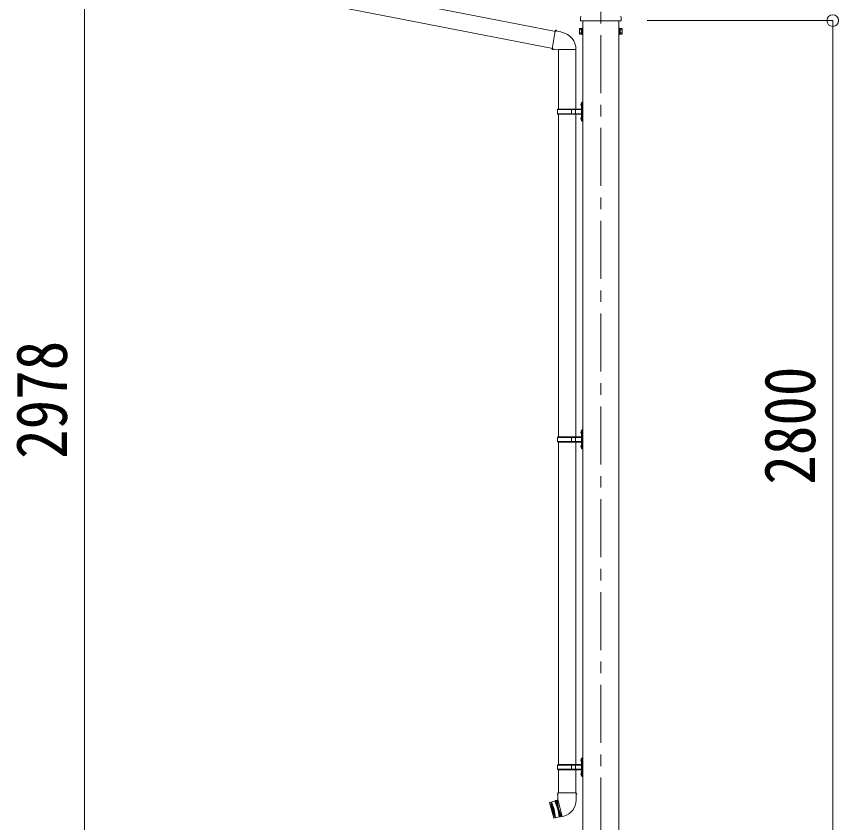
# Model space of a CAD drawing. Units: millimetres at full size, sheet at 1:40. Extents: x -11243 to 11243, y -7760 to 7760.
# Drawn here: x 237 to 3072, y -4699 to -1920 of the extents above; entities that cross this region are included whole.
import ezdxf
from ezdxf.enums import TextEntityAlignment as Align

# ---------------------------------------------------------------- set-up
doc = ezdxf.new("R2010")
doc.units = ezdxf.units.MM
doc.header["$LTSCALE"] = 40
doc.header["$PDMODE"] = 32
doc.header["$PDSIZE"] = 40
doc.linetypes.add('CHAIN1', pattern=[8, 5, -1, 1, -1])
for name, color, linetype, lineweight in [('0-1_本体', 5, 'CHAIN1', 9), ('0-3_ELV2', 7, 'Continuous', 9), ('0-6_OTH_LINE', 6, 'Continuous', 9), ('0-9_OUTLINE', 7, 'Continuous', 9)]:
    doc.layers.add(name, color=color, linetype=linetype, lineweight=lineweight)
doc.styles.add('ＭＳ ゴシック', font='')
doc.styles.get('ＭＳ ゴシック').set_extended_font_data('MS Gothic')

msp = doc.modelspace()

# ---------------------------------------------------------------- linework, layer by layer
at = {"layer": '0-1_本体'}
msp.add_line((2252.41, -1664.43), (2252.41, -5284.87), dxfattribs=at)
at = {"layer": '0-3_ELV2', "color": 4}
for p, q in [((2182.16, -1931.85), (2182.16, -1923.85)), ((2183.95, -1920.39), (2183.95, -1920.39)), ((2320.87, -1920.39), (2320.87, -1920.39)), ((2322.66, -1923.85), (2322.66, -1931.85)), ((2183.86, -1935.25), (2183.86, -1935.25)), ((2184.16, -1935.35), (2184.14, -1935.35)), ((2184.16, -1935.35), (2320.66, -1935.35)), ((2189.91, -5234.25), (2189.91, -1935.35)), ((2314.91, -1935.35), (2314.91, -5234.25)), ((2320.68, -1935.35), (2320.66, -1935.35)), ((2178.41, -1962.75), (2179.17, -1961.44)), ((2178.41, -1962.75), (2178.41, -1979.75)), ((2178.41, -1979.75), (2179.17, -1981.07)), ((2185.41, -1961.44), (2179.17, -1961.44)), ((2185.41, -1966.35), (2179.17, -1966.35)), ((2185.41, -1976.16), (2179.17, -1976.16)), ((2185.41, -1981.07), (2179.17, -1981.07)), ((2185.41, -1981.07), (2185.41, -1961.44)), ((2185.41, -1962.05), (2187.91, -1962.05)), ((2187.91, -1980.45), (2185.41, -1980.45)), ((2314.91, -1981.75), (2316.91, -1981.75)), ((2319.41, -1962.05), (2316.91, -1962.05)), ((2316.91, -1980.45), (2319.41, -1980.45)), ((2319.41, -1981.07), (2319.41, -1961.44)), ((2319.41, -1961.44), (2325.65, -1961.44)), ((2319.41, -1966.35), (2325.65, -1966.35)), ((2319.41, -1976.16), (2325.65, -1976.16)), ((2319.41, -1981.07), (2325.65, -1981.07)), ((2326.41, -1962.75), (2325.65, -1961.44)), ((2326.41, -1979.75), (2325.65, -1981.07)), ((2326.41, -1962.75), (2326.41, -1979.75))]:
    msp.add_line(p, q, dxfattribs=at)
for points in [[(2183.97, -1935.32), (2183.92, -1935.29), (2183.86, -1935.25)], [(2184.14, -1935.35), (2183.98, -1935.32), (2183.97, -1935.32)], [(2320.85, -1935.32), (2320.69, -1935.35), (2320.68, -1935.35)], [(2320.96, -1935.25), (2320.96, -1935.25), (2320.85, -1935.32)], [(2316.91, -1981.75), (2316.91, -1960.75), (2314.91, -1960.75)]]:
    msp.add_lwpolyline(points, dxfattribs=at)
msp.add_lwpolyline([(2187.91, -1981.75), (2187.91, -1960.75), (2189.91, -1960.75), (2189.91, -1981.75)], close=True, dxfattribs=at)
for centre, radius, start, end in [((2186.41, -1923.85), 4.25, 125.37642, 180), ((2183.66, -1919.98), 0.5, 305.4181, 359.95288), ((2321.16, -1919.98), 0.5, 180.04713, 234.58188), ((2318.41, -1923.85), 4.25, 0, 54.62358), ((2186.41, -1931.85), 4.25, 180, 233.11111), ((2318.41, -1931.85), 4.25, 306.88889, 0), ((2194.65, -1971.25), 16.24, 162.41205, 197.58795), ((2182.76, -1963.89), 4.34, 145.61575, 214.38425), ((2182.76, -1978.62), 4.34, 145.61575, 214.38425), ((2310.17, -1971.25), 16.24, 342.41205, 17.58795), ((2322.07, -1963.89), 4.34, 325.61575, 34.38425), ((2322.07, -1978.62), 4.34, 325.61575, 34.38425)]:
    msp.add_arc(centre, radius, start, end, dxfattribs=at)
at = {"layer": '0-6_OTH_LINE'}
for p, q in [((472.36, -4734.25), (472.36, -1756.48)), ((3052.08, -1934.25), (2412.05, -1934.25)), ((3052.08, -1934.25), (3052.08, -4734.25))]:
    msp.add_line(p, q, dxfattribs=at)
msp.add_point((3052.08, -1934.25), dxfattribs=at)
at = {"layer": '0-9_OUTLINE'}
for p, q in [((2097.51, -1971.53), (1120.31, -1781.58)), ((2087.15, -2030.33), (1108.91, -1840.19)), ((2095.36, -1969.13), (2084.3, -2031.86)), ((2095.36, -1969.13), (2096.5, -1967.15)), ((2095.36, -1969.13), (2115, -1972.94)), ((2096.5, -1967.15), (2100.07, -1967.77)), ((2100.07, -1967.77), (2100.48, -1970.12)), ((2115, -1972.94), (2116.68, -1974.57)), ((2116.68, -1974.57), (2118.8, -1975.02)), ((2084.3, -2031.86), (2084.7, -2034.11)), ((2084.3, -2031.86), (2104.06, -2034.99)), ((2084.7, -2034.11), (2088.26, -2034.74)), ((2088.26, -2034.74), (2089.45, -2032.68)), ((2104.06, -2034.99), (2106.26, -2034.01)), ((2106.26, -2034.01), (2106.26, -2034.04)), ((2106.43, -2034.23), (2107.12, -2034.36)), ((2106.56, -2034.4), (2106.56, -2239.26)), ((2165.59, -2034.4), (2107.23, -2034.4)), ((2166.39, -2034.23), (2165.7, -2034.36)), ((2166.26, -2034.4), (2166.26, -2239.26)), ((2102.91, -2241.26), (2103.91, -2239.26)), ((2185.41, -2239.26), (2103.91, -2239.26)), ((2151.4, -2257.26), (2151.4, -2239.26)), ((2152.16, -2239.26), (2154.16, -2241.26)), ((2164.54, -2241.26), (2162.54, -2239.26)), ((2183.61, -2222.11), (2185.65, -2223.11)), ((2184.88, -2220.11), (2185.51, -2220.11)), ((2184.88, -2220.11), (2184.88, -2228.41)), ((2184.88, -2228.41), (2185.51, -2228.41)), ((2185.51, -2220.11), (2185.91, -2220.51)), ((2185.65, -2223.11), (2186.27, -2224.26)), ((2187.91, -2215.76), (2185.91, -2217.76)), ((2185.91, -2217.76), (2185.91, -2278.76)), ((2187.91, -2215.76), (2187.91, -2280.76)), ((2187.91, -2215.76), (2189.91, -2215.76)), ((2102.91, -2255.26), (2102.91, -2241.26)), ((2151.4, -2241.26), (2102.91, -2241.26)), ((2102.91, -2255.26), (2103.91, -2257.26)), ((2151.4, -2255.26), (2102.91, -2255.26)), ((2103.91, -2257.26), (2185.41, -2257.26)), ((2106.06, -2257.26), (2106.06, -3369.25)), ((2152.16, -2257.26), (2154.16, -2255.26)), ((2185.41, -2241.26), (2154.16, -2241.26)), ((2185.41, -2255.26), (2154.16, -2255.26)), ((2164.54, -2255.26), (2162.54, -2257.26)), ((2164.54, -2255.26), (2164.54, -2241.26)), ((2165.76, -2257.26), (2165.76, -3369.25)), ((2183.61, -2270.11), (2185.65, -2271.11)), ((2184.88, -2268.11), (2185.51, -2268.11)), ((2184.88, -2268.11), (2184.88, -2276.41)), ((2184.88, -2276.41), (2185.51, -2276.41)), ((2185.51, -2268.11), (2185.51, -2276.41)), ((2185.51, -2268.11), (2185.91, -2268.51)), ((2185.51, -2276.41), (2185.91, -2276.01)), ((2185.65, -2271.11), (2186.27, -2272.26)), ((2185.91, -2278.76), (2187.91, -2280.76)), ((2189.91, -2280.76), (2187.91, -2280.76)), ((2102.91, -3371.26), (2103.91, -3369.26)), ((2102.91, -3385.26), (2102.91, -3371.26)), ((2151.4, -3371.26), (2102.91, -3371.26)), ((2185.41, -3369.26), (2103.91, -3369.26)), ((2151.4, -3387.26), (2151.4, -3369.26)), ((2152.16, -3369.26), (2154.16, -3371.26)), ((2185.41, -3371.26), (2154.16, -3371.26)), ((2164.54, -3371.26), (2162.54, -3369.26)), ((2164.54, -3385.26), (2164.54, -3371.26)), ((2183.61, -3352.11), (2185.65, -3353.11)), ((2184.88, -3350.11), (2185.51, -3350.11)), ((2184.88, -3350.11), (2184.88, -3358.41)), ((2184.88, -3358.41), (2185.51, -3358.41)), ((2185.51, -3350.11), (2185.91, -3350.51)), ((2185.65, -3353.11), (2186.27, -3354.26)), ((2187.91, -3345.76), (2185.91, -3347.76)), ((2185.91, -3347.76), (2185.91, -3408.76)), ((2187.91, -3345.76), (2187.91, -3410.76)), ((2187.91, -3345.76), (2189.91, -3345.76)), ((2102.91, -3385.26), (2103.91, -3387.26)), ((2151.4, -3385.26), (2102.91, -3385.26)), ((2103.91, -3387.26), (2185.41, -3387.26)), ((2106.06, -3387.25), (2106.06, -4499.26)), ((2152.16, -3387.26), (2154.16, -3385.26)), ((2185.41, -3385.26), (2154.16, -3385.26)), ((2164.54, -3385.26), (2162.54, -3387.26)), ((2165.76, -3387.25), (2165.76, -4499.26)), ((2183.61, -3400.11), (2185.65, -3401.11)), ((2184.88, -3398.11), (2185.51, -3398.11)), ((2184.88, -3398.11), (2184.88, -3406.41)), ((2185.51, -3398.11), (2185.51, -3406.41)), ((2185.51, -3398.11), (2185.91, -3398.51)), ((2185.65, -3401.11), (2186.27, -3402.26)), ((2184.88, -3406.41), (2185.51, -3406.41)), ((2185.51, -3406.41), (2185.91, -3406.01)), ((2185.91, -3408.76), (2187.91, -3410.76)), ((2189.91, -3410.76), (2187.91, -3410.76)), ((2187.91, -4475.76), (2185.91, -4477.76)), ((2185.91, -4477.76), (2185.91, -4538.76)), ((2187.91, -4475.76), (2187.91, -4540.76)), ((2187.91, -4475.76), (2189.91, -4475.76)), ((2102.91, -4501.26), (2103.91, -4499.26)), ((2102.91, -4515.26), (2102.91, -4501.26)), ((2151.4, -4501.26), (2102.91, -4501.26)), ((2185.41, -4499.26), (2103.91, -4499.26)), ((2151.4, -4517.26), (2151.4, -4499.26)), ((2152.16, -4499.26), (2154.16, -4501.26)), ((2185.41, -4501.26), (2154.16, -4501.26)), ((2164.54, -4501.26), (2162.54, -4499.26)), ((2164.54, -4515.26), (2164.54, -4501.26)), ((2183.61, -4482.11), (2185.65, -4483.11)), ((2184.88, -4480.11), (2185.51, -4480.11)), ((2184.88, -4480.11), (2184.88, -4488.41)), ((2184.88, -4488.41), (2185.51, -4488.41)), ((2185.51, -4480.11), (2185.91, -4480.51)), ((2185.65, -4483.11), (2186.27, -4484.26)), ((2102.91, -4515.26), (2103.91, -4517.26)), ((2151.4, -4515.26), (2102.91, -4515.26)), ((2103.91, -4517.26), (2185.41, -4517.26)), ((2106.06, -4517.26), (2106.06, -4596.96)), ((2152.16, -4517.26), (2154.16, -4515.26)), ((2185.41, -4515.26), (2154.16, -4515.26)), ((2164.54, -4515.26), (2162.54, -4517.26)), ((2165.76, -4517.26), (2165.76, -4596.96)), ((2183.61, -4530.11), (2185.65, -4531.11)), ((2184.88, -4528.11), (2185.51, -4528.11)), ((2184.88, -4528.11), (2184.88, -4536.41)), ((2185.51, -4528.11), (2185.51, -4536.41)), ((2185.51, -4528.11), (2185.91, -4528.51)), ((2185.65, -4531.11), (2186.27, -4532.26)), ((2184.88, -4536.41), (2185.51, -4536.41)), ((2185.51, -4536.41), (2185.91, -4536.01)), ((2185.91, -4538.76), (2187.91, -4540.76)), ((2189.91, -4540.76), (2187.91, -4540.76)), ((2104.21, -4596.96), (2102.51, -4601.46)), ((2104.24, -4601.96), (2102.51, -4601.46)), ((2104.35, -4620.2), (2103.96, -4620.31)), ((2103.96, -4620.31), (2119.57, -4678.55)), ((2167.61, -4596.96), (2104.21, -4596.96)), ((2104.21, -4596.96), (2104.35, -4620.2)), ((2167.61, -4596.96), (2167.46, -4621.96)), ((2075.63, -4630.49), (2075.98, -4629.87)), ((2075.63, -4630.49), (2089.94, -4683.9)), ((2093.85, -4625.09), (2075.98, -4629.87)), ((2090.55, -4684.25), (2075.98, -4629.87)), ((2079.84, -4628.84), (2094.42, -4683.22)), ((2084.23, -4656.81), (2079.84, -4628.84)), ((2081.78, -4628.32), (2096.35, -4682.7)), ((2091.96, -4654.73), (2081.78, -4628.32)), ((2096.49, -4623.34), (2093.85, -4625.09)), ((2096.49, -4623.34), (2098.42, -4622.82)), ((2111.58, -4679.66), (2096.49, -4623.34)), ((2101.38, -4622.29), (2098.42, -4622.82)), ((2098.42, -4622.82), (2113.51, -4679.14)), ((2104.28, -4621.51), (2101.38, -4622.29)), ((2101.38, -4622.29), (2105.97, -4650.98)), ((2084.23, -4656.81), (2094.42, -4683.22)), ((2091.96, -4654.73), (2096.35, -4682.7)), ((2116.34, -4678.12), (2105.97, -4650.98)), ((2090.55, -4684.25), (2089.94, -4683.9)), ((2108.42, -4679.47), (2090.55, -4684.25)), ((2111.58, -4679.66), (2108.42, -4679.47)), ((2111.58, -4679.66), (2113.51, -4679.14)), ((2116.34, -4678.12), (2113.51, -4679.14)), ((2119.24, -4677.34), (2116.34, -4678.12)), ((2119.57, -4678.55), (2124.47, -4677.24))]:
    msp.add_line(p, q, dxfattribs=at)
for points in [[(2183.61, -2226.4), (2185.65, -2225.41), (2186.27, -2224.26)], [(2185.51, -2220.11), (2185.51, -2228.41), (2185.91, -2228.01)], [(2183.61, -2274.4), (2185.65, -2273.41), (2186.27, -2272.26)], [(2183.61, -3356.4), (2185.65, -3355.41), (2186.27, -3354.26)], [(2185.51, -3350.11), (2185.51, -3358.41), (2185.91, -3358.01)], [(2183.61, -3404.4), (2185.65, -3403.41), (2186.27, -3402.26)], [(2183.61, -4486.4), (2185.65, -4485.41), (2186.27, -4484.26)], [(2185.51, -4480.11), (2185.51, -4488.41), (2185.91, -4488.01)], [(2183.61, -4534.4), (2185.65, -4533.41), (2186.27, -4532.26)], [(2167.61, -4596.96), (2169.11, -4601.46), (2167.58, -4601.96)], [(2093.85, -4625.09), (2104.03, -4651.5), (2108.42, -4679.47)]]:
    msp.add_lwpolyline(points, dxfattribs=at)
for centre, radius, start, end in [((2106.26, -2034.01), 60.3, 359.96938, 78), ((2106.46, -2034.04), 0.2, 180, 260), ((2107.07, -2034.65), 0.3, 57.22653, 80), ((2165.75, -2034.65), 0.3, 100, 122.77347), ((2166.36, -2034.04), 0.2, 280, 359.96938), ((2189.21, -2224.26), 6, 136.21765, 223.78235), ((2185.41, -2238.76), 0.5, 270, 0), ((2185.41, -2240.76), 0.5, 270, 0), ((2185.41, -2255.76), 0.5, 0, 90), ((2185.41, -2257.76), 0.5, 0, 90), ((2189.21, -2272.26), 6, 136.21765, 223.78235), ((2189.21, -3354.26), 6, 136.21765, 223.78235), ((2185.41, -3368.76), 0.5, 270, 0), ((2185.41, -3370.76), 0.5, 270, 0), ((2189.21, -3402.26), 6, 136.21765, 223.78235), ((2185.41, -3385.76), 0.5, 0, 90), ((2185.41, -3387.76), 0.5, 0, 90), ((2189.21, -4484.26), 6, 136.21765, 223.78235), ((2185.41, -4498.76), 0.5, 270, 0), ((2185.41, -4500.76), 0.5, 270, 0), ((2189.21, -4532.26), 6, 136.21765, 223.78235), ((2185.41, -4515.76), 0.5, 0, 90), ((2185.41, -4517.76), 0.5, 0, 90), ((2109.46, -4621.21), 58, 285, 359.65623)]:
    msp.add_arc(centre, radius, start, end, dxfattribs=at)

# ---------------------------------------------------------------- texts
at = {"layer": '0-6_OTH_LINE', "color": 7, "style": 'ＭＳ ゴシック', "width": 0.85}
for s, p in [('2978', (464.36, -3445.37)), ('2800', (3044.08, -3534.25))]:
    msp.add_text(s, height=176, rotation=90, dxfattribs=at).set_placement(p, align=Align.BOTTOM_LEFT)

doc.saveas('drawing.dxf')
